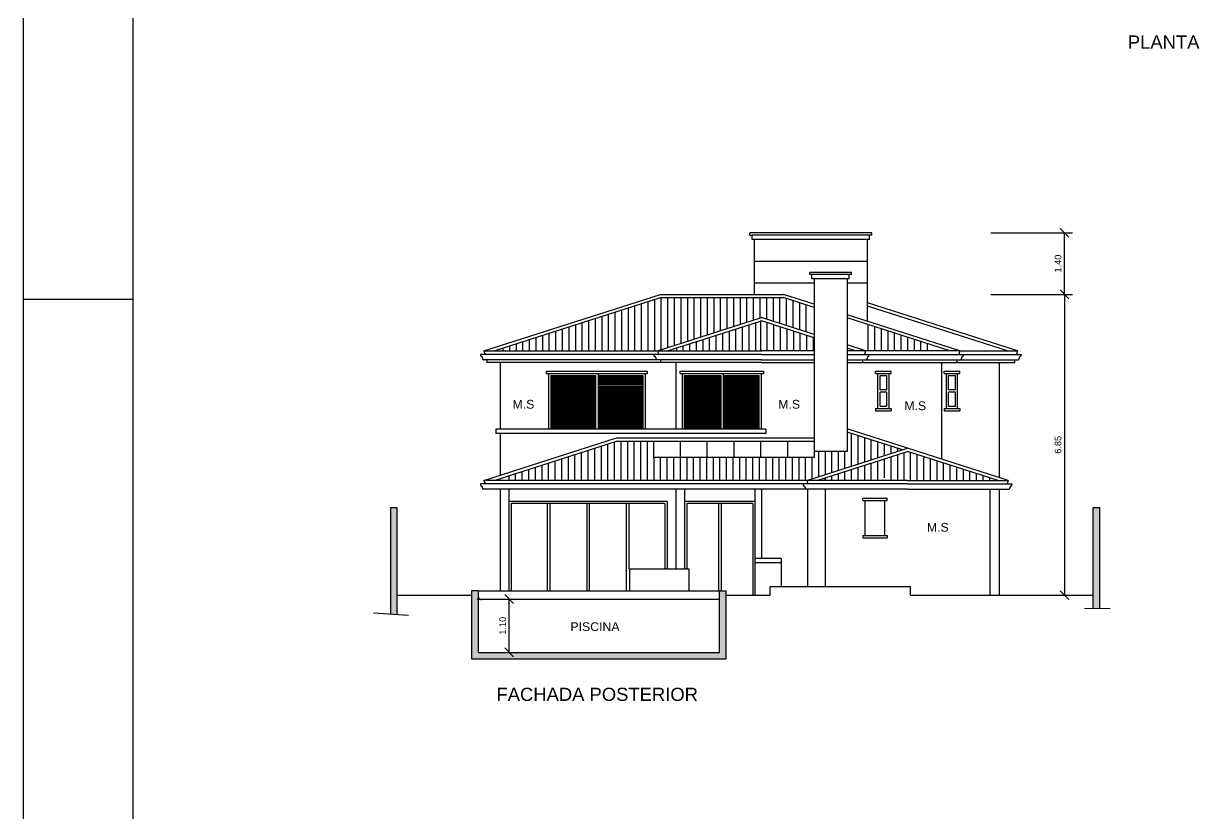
# Model space of a CAD drawing. Extents: x -23 to 90, y 6 to 84.
# Drawn here: x -23.3 to 3.36, y 23.55 to 41.53 of the extents above; entities that cross this region are included whole.
import ezdxf
from ezdxf.enums import TextEntityAlignment as Align

# ---------------------------------------------------------------- set-up
doc = ezdxf.new("R2010")
doc.units = 0
doc.header["$MEASUREMENT"] = 0
doc.layers.get('0').update_dxf_attribs({"linetype": 'CONTINUOUS'})
doc.layers.get('DEFPOINTS').update_dxf_attribs({"linetype": 'CONTINUOUS'})
for name, color, linetype in [('ALV', 6, 'CONTINUOUS'), ('COTAPR', 2, 'CONTINUOUS'), ('PISO', 11, 'CONTINUOUS'), ('SOLID', 253, 'CONTINUOUS'), ('TELHADO', 21, 'CONTINUOUS'), ('TEXTO1', 5, 'CONTINUOUS'), ('VISTA1', 1, 'CONTINUOUS'), ('VISTA2', 2, 'CONTINUOUS'), ('VISTA3', 3, 'CONTINUOUS'), ('VISTA4', 4, 'CONTINUOUS'), ('VISTA5', 5, 'CONTINUOUS')]:
    doc.layers.add(name, color=color, linetype=linetype)
doc.styles.add('ROMANS', font='romans', dxfattribs={"height": 0.2})
doc.styles.get("Standard").update_dxf_attribs({"font": 'swissl.ttf'})
doc.dimstyles.get("Standard").update_dxf_attribs({"dimtxt": 0.15, "dimasz": 0, "dimexe": 0.18, "dimexo": 0.06, "dimgap": 0.09, "dimtad": 1, "dimzin": 0, "dimdsep": 46, "dimtxsty": 'ROMANS', "dimtsz": 0.1, "dimcen": 0.09, "dimadec": 0, "dimazin": 0, "dimtfac": 1, "dimtix": 1, "dimtofl": 0, "dimtmove": 2, "dimatfit": 3, "dimfxl": 1, "dimtolj": 1, "dimtzin": 0, "dimarcsym": 0})

# ---------------------------------------------------------------- blocks, each defined once
blk = doc.blocks.new('*D70')
at = {"color": 0, "linetype": 'ByBlock'}
for p, q in [((27.009, 4.6), (26.809, 4.8)), ((26.259, 4.7), (27.089, 4.7)), ((26.909, 3.486), (26.909, 4.7)), ((26.259, 3.486), (27.089, 3.486)), ((27.009, 3.386), (26.809, 3.586))]:
    blk.add_line(p, q, dxfattribs=at)
at = {"layer": 'DEFPOINTS', "color": 0, "linetype": 'ByBlock'}
for p in [(26.199, 4.7), (26.909, 4.7), (26.199, 3.486)]:
    blk.add_point(p, dxfattribs=at)
at = {"color": 0, "linetype": 'ByBlock'}
blk.add_text('1.10', height=0.15, rotation=90, dxfattribs=at).set_placement((26.759, 4.093), align=Align.MIDDLE_CENTER)
blk = doc.blocks.new('*D149')
at = {"color": 0, "linetype": 'ByBlock'}
for p, q in [((-4.165, 35.265), (-4.365, 35.465)), ((-5.943, 35.365), (-4.085, 35.365)), ((-4.265, 35.365), (-4.265, 28.516)), ((-4.165, 28.416), (-4.365, 28.616)), ((-5.943, 28.516), (-4.085, 28.516))]:
    blk.add_line(p, q, dxfattribs=at)
at = {"layer": 'DEFPOINTS', "color": 0, "linetype": 'ByBlock'}
for p in [(-6.003, 35.365), (-6.003, 28.516), (-4.265, 28.516)]:
    blk.add_point(p, dxfattribs=at)
at = {"color": 0, "linetype": 'ByBlock'}
blk.add_text('6.85', height=0.15, rotation=90, dxfattribs=at).set_placement((-4.415, 31.94), align=Align.MIDDLE_CENTER)
blk = doc.blocks.new('*D150')
at = {"color": 0, "linetype": 'ByBlock'}
for p, q in [((-4.165, 36.666), (-4.365, 36.866)), ((-5.943, 36.766), (-4.085, 36.766)), ((-4.265, 35.365), (-4.265, 36.766)), ((-4.165, 35.265), (-4.365, 35.465)), ((-5.943, 35.365), (-4.085, 35.365))]:
    blk.add_line(p, q, dxfattribs=at)
at = {"layer": 'DEFPOINTS', "color": 0, "linetype": 'ByBlock'}
for p in [(-6.003, 36.766), (-4.265, 36.766), (-6.003, 35.365)]:
    blk.add_point(p, dxfattribs=at)
at = {"color": 0, "linetype": 'ByBlock'}
blk.add_text('1.40', height=0.15, rotation=90, dxfattribs=at).set_placement((-4.415, 36.065), align=Align.MIDDLE_CENTER)

msp = doc.modelspace()

# ---------------------------------------------------------------- linework, layer by layer
for p, q in [((-23.303, 5.558), (-23.303, 84.427)), ((-12.931, 28.453), (-12.954, 28.453)), ((-12.931, 28.429), (-12.931, 28.453)), ((-12.885, 28.406), (-12.885, 28.429))]:
    msp.add_line(p, q)
at = {"color": 6}
msp.add_line((-20.803, 6.558), (-20.803, 83.427), dxfattribs=at)
msp.add_lwpolyline([(-23.303, 35.258), (-20.803, 35.258)])
at = {"layer": 'ALV'}
for p, q in [((-14.95, 30.516), (-14.95, 28.088)), ((-14.95, 30.516), (-14.8, 30.516)), ((-14.8, 30.516), (-14.8, 28.088)), ((1.045, 30.516), (1.045, 28.216)), ((1.045, 30.516), (1.195, 30.516)), ((1.195, 30.516), (1.195, 28.216)), ((-13.102, 28.616), (-13.102, 27.066)), ((-12.952, 28.616), (-13.102, 28.616)), ((-12.952, 28.616), (-12.952, 27.216)), ((-7.455, 27.216), (-7.455, 28.616)), ((-7.455, 28.616), (-7.305, 28.616)), ((-7.305, 27.066), (-7.305, 28.616)), ((-6.305, 28.516), (-6.305, 28.716)), ((-6.305, 28.716), (-3.105, 28.716)), ((-3.105, 28.516), (-3.105, 28.716)), ((-14.8, 28.516), (-13.102, 28.516)), ((-7.305, 28.516), (-6.305, 28.516)), ((-3.105, 28.516), (1.045, 28.516)), ((-12.952, 27.216), (-7.455, 27.216)), ((-13.102, 27.066), (-7.305, 27.066))]:
    msp.add_line(p, q, dxfattribs=at)
at = {"layer": 'COTAPR'}
for p, q in [((-10.28, 33.516), (-10.28, 32.297)), ((-10.22, 33.566), (-10.22, 32.297)), ((-7.43, 33.516), (-7.43, 32.297)), ((-7.37, 33.566), (-7.37, 32.297)), ((-3.646, 33.191), (-3.802, 33.191)), ((-3.646, 33.141), (-3.802, 33.141)), ((-15.335, 28.112), (-14.533, 28.061)), ((0.852, 28.223), (1.44, 28.211))]:
    msp.add_line(p, q, dxfattribs=at)
at = {"layer": 'PISO'}
msp.add_line((-12.977, 28.429), (-7.448, 28.429), dxfattribs=at)
at = {"layer": 'SOLID'}
for points in [[(-14.8, 30.516), (-14.8, 28.088), (-14.95, 30.516), (-14.95, 28.088)], [(1.195, 30.516), (1.195, 28.216), (1.045, 30.516), (1.045, 28.216)], [(-12.952, 28.616), (-13.102, 28.616), (-12.952, 27.216), (-13.102, 27.066)], [(-7.305, 28.616), (-7.305, 27.066), (-7.455, 28.616), (-7.455, 27.216)], [(-7.455, 27.216), (-12.952, 27.216), (-7.305, 27.066), (-13.102, 27.066)]]:
    msp.add_solid(points, dxfattribs=at)
at = {"layer": 'TELHADO'}
for p, q in [((-9.081, 34.078), (-9.081, 35.201)), ((-8.931, 34.078), (-8.931, 35.249)), ((-8.781, 34.078), (-8.781, 35.291)), ((-8.631, 34.154), (-8.631, 35.291)), ((-8.481, 34.202), (-8.481, 35.291)), ((-8.331, 34.25), (-8.331, 35.291)), ((-8.181, 34.298), (-8.181, 35.291)), ((-8.031, 34.346), (-8.031, 35.291)), ((-7.881, 34.394), (-7.881, 35.291)), ((-7.731, 34.442), (-7.731, 35.291)), ((-7.581, 34.49), (-7.581, 35.291)), ((-7.431, 34.538), (-7.431, 35.291)), ((-7.281, 34.586), (-7.281, 35.291)), ((-7.131, 34.634), (-7.131, 35.291)), ((-6.981, 34.682), (-6.981, 35.291)), ((-6.831, 34.73), (-6.831, 35.291)), ((-6.681, 34.778), (-6.681, 35.291)), ((-6.531, 34.826), (-6.531, 35.291)), ((-6.381, 34.798), (-6.381, 35.291)), ((-6.231, 34.75), (-6.231, 35.291)), ((-6.081, 34.702), (-6.081, 35.291)), ((-5.931, 34.654), (-5.931, 35.268)), ((-5.781, 34.606), (-5.781, 35.22)), ((-9.831, 34.078), (-9.831, 34.961)), ((-9.681, 34.078), (-9.681, 35.009)), ((-9.531, 34.078), (-9.531, 35.057)), ((-9.381, 34.078), (-9.381, 35.105)), ((-9.231, 34.078), (-9.231, 35.153)), ((-5.631, 34.558), (-5.631, 35.172)), ((-5.481, 34.51), (-5.481, 35.124)), ((-10.731, 34.078), (-10.731, 34.673)), ((-10.581, 34.078), (-10.581, 34.721)), ((-10.431, 34.078), (-10.431, 34.769)), ((-10.281, 34.078), (-10.281, 34.817)), ((-10.131, 34.078), (-10.131, 34.865)), ((-9.981, 34.078), (-9.981, 34.913)), ((-6.781, 34.078), (-6.781, 34.673)), ((-6.631, 34.078), (-6.631, 34.721)), ((-6.518, 34.078), (-6.518, 34.769)), ((-6.368, 34.078), (-6.368, 34.721)), ((-6.218, 34.078), (-6.218, 34.673)), ((-4.07, 34.078), (-4.07, 34.673)), ((-11.481, 34.078), (-11.481, 34.433)), ((-11.331, 34.078), (-11.331, 34.481)), ((-11.181, 34.078), (-11.181, 34.529)), ((-11.031, 34.078), (-11.031, 34.577)), ((-10.881, 34.078), (-10.881, 34.625)), ((-7.531, 34.078), (-7.531, 34.433)), ((-7.381, 34.078), (-7.381, 34.481)), ((-7.231, 34.078), (-7.231, 34.529)), ((-7.081, 34.078), (-7.081, 34.577)), ((-6.931, 34.078), (-6.931, 34.625)), ((-6.068, 34.078), (-6.068, 34.625)), ((-5.918, 34.078), (-5.918, 34.577)), ((-5.768, 34.078), (-5.768, 34.529)), ((-5.618, 34.078), (-5.618, 34.481)), ((-5.468, 34.078), (-5.468, 34.433)), ((-3.92, 34.078), (-3.92, 34.625)), ((-3.77, 34.078), (-3.77, 34.577)), ((-3.62, 34.078), (-3.62, 34.529)), ((-3.47, 34.078), (-3.47, 34.481)), ((-3.32, 34.078), (-3.32, 34.433)), ((-12.381, 34.078), (-12.381, 34.145)), ((-12.231, 34.078), (-12.231, 34.193)), ((-12.081, 34.078), (-12.081, 34.241)), ((-11.931, 34.078), (-11.931, 34.289)), ((-11.781, 34.078), (-11.781, 34.337)), ((-11.631, 34.078), (-11.631, 34.385)), ((-8.131, 34.078), (-8.131, 34.241)), ((-7.981, 34.078), (-7.981, 34.289)), ((-7.831, 34.078), (-7.831, 34.337)), ((-7.681, 34.078), (-7.681, 34.385)), ((-5.318, 34.078), (-5.318, 34.385)), ((-3.17, 34.078), (-3.17, 34.385)), ((-3.02, 34.078), (-3.02, 34.337)), ((-2.87, 34.078), (-2.87, 34.289)), ((-2.72, 34.078), (-2.72, 34.241)), ((-2.27, 34.078), (-2.27, 34.097)), ((-9.846, 31.13), (-9.846, 32.008)), ((-9.696, 31.13), (-9.696, 32.023)), ((-9.546, 31.13), (-9.546, 32.023)), ((-9.396, 31.13), (-9.396, 32.023)), ((-9.246, 31.13), (-9.246, 32.023)), ((-9.096, 31.13), (-9.096, 32.023)), ((-4.45, 31.457), (-4.45, 32.198)), ((-4.3, 31.505), (-4.3, 32.15)), ((-4.15, 31.553), (-4.15, 32.102)), ((-4, 31.601), (-4, 32.054)), ((-3.85, 31.649), (-3.85, 32.006)), ((-10.597, 31.13), (-10.597, 31.768)), ((-10.446, 31.13), (-10.446, 31.816)), ((-10.296, 31.13), (-10.296, 31.864)), ((-10.146, 31.13), (-10.146, 31.912)), ((-9.996, 31.13), (-9.996, 31.96)), ((-5.196, 31.218), (-5.196, 31.791)), ((-5.046, 31.266), (-5.046, 31.791)), ((-4.9, 31.313), (-4.9, 31.791)), ((-4.75, 31.361), (-4.75, 31.791)), ((-4.6, 31.409), (-4.6, 31.791)), ((-3.7, 31.697), (-3.7, 31.958)), ((-3.55, 31.745), (-3.55, 31.91)), ((-3.4, 31.793), (-3.4, 31.862)), ((-3.25, 31.13), (-3.25, 31.768)), ((-3.105, 31.13), (-3.105, 31.768)), ((-11.497, 31.13), (-11.497, 31.48)), ((-11.347, 31.13), (-11.347, 31.528)), ((-11.197, 31.13), (-11.197, 31.576)), ((-11.047, 31.13), (-11.047, 31.624)), ((-10.897, 31.13), (-10.897, 31.672)), ((-10.747, 31.13), (-10.747, 31.72)), ((-8.946, 31.13), (-8.946, 31.651)), ((-8.796, 31.13), (-8.796, 31.651)), ((-8.646, 31.13), (-8.646, 31.651)), ((-8.496, 31.13), (-8.496, 31.651)), ((-8.346, 31.13), (-8.346, 31.651)), ((-8.196, 31.13), (-8.196, 31.651)), ((-8.046, 31.13), (-8.046, 31.651)), ((-7.896, 31.13), (-7.896, 31.651)), ((-7.746, 31.13), (-7.746, 31.651)), ((-7.596, 31.13), (-7.596, 31.651)), ((-7.446, 31.13), (-7.446, 31.651)), ((-7.296, 31.13), (-7.296, 31.651)), ((-7.146, 31.13), (-7.146, 31.651)), ((-6.996, 31.13), (-6.996, 31.651)), ((-6.846, 31.13), (-6.846, 31.651)), ((-6.696, 31.13), (-6.696, 31.651)), ((-6.546, 31.13), (-6.546, 31.651)), ((-6.396, 31.13), (-6.396, 31.651)), ((-6.246, 31.13), (-6.246, 31.651)), ((-6.096, 31.13), (-6.096, 31.651)), ((-5.946, 31.13), (-5.946, 31.651)), ((-5.796, 31.13), (-5.796, 31.651)), ((-5.646, 31.13), (-5.646, 31.651)), ((-5.496, 31.13), (-5.496, 31.651)), ((-5.346, 31.17), (-5.346, 31.651)), ((-4.15, 31.13), (-4.15, 31.48)), ((-4, 31.13), (-4, 31.528)), ((-3.85, 31.138), (-3.85, 31.576)), ((-3.7, 31.186), (-3.7, 31.624)), ((-3.55, 31.13), (-3.55, 31.672)), ((-3.4, 31.13), (-3.4, 31.72)), ((-2.955, 31.13), (-2.955, 31.72)), ((-2.805, 31.13), (-2.805, 31.672)), ((-2.655, 31.13), (-2.655, 31.624)), ((-2.505, 31.138), (-2.505, 31.576)), ((-2.355, 31.13), (-2.355, 31.528)), ((-2.205, 31.13), (-2.205, 31.48)), ((-12.247, 31.13), (-12.247, 31.24)), ((-12.097, 31.13), (-12.097, 31.288)), ((-11.947, 31.13), (-11.947, 31.336)), ((-11.797, 31.13), (-11.797, 31.384)), ((-11.647, 31.13), (-11.647, 31.432)), ((-4.9, 31.13), (-4.9, 31.24)), ((-4.75, 31.13), (-4.75, 31.288)), ((-4.6, 31.13), (-4.6, 31.336)), ((-4.45, 31.13), (-4.45, 31.384)), ((-4.3, 31.13), (-4.3, 31.432)), ((-2.055, 31.13), (-2.055, 31.432)), ((-1.905, 31.13), (-1.905, 31.384)), ((-1.755, 31.13), (-1.755, 31.336)), ((-1.605, 31.13), (-1.605, 31.288)), ((-1.455, 31.13), (-1.455, 31.24)), ((-5.196, 31.13), (-5.196, 31.145)), ((-5.05, 31.13), (-5.05, 31.192)), ((-5.046, 31.13), (-5.046, 31.193)), ((-1.305, 31.13), (-1.305, 31.192))]:
    msp.add_line(p, q, dxfattribs=at)
at = {"layer": 'VISTA1'}
for p, q in [((-4.089, 36.116), (-6.665, 36.116)), ((-5.302, 35.616), (-6.665, 35.616)), ((-4.089, 35.616), (-4.552, 35.616)), ((-1.961, 33.878), (-0.647, 33.878)), ((-0.739, 33.878), (-0.739, 33.814)), ((-0.619, 33.949), (-0.647, 33.878)), ((-2.341, 33.566), (-2.341, 33.616)), ((-2.341, 33.616), (-1.985, 33.616)), ((-2.052, 33.814), (-0.739, 33.814)), ((-1.985, 33.566), (-1.985, 33.616)), ((-1.089, 33.814), (-1.089, 31.196)), ((-11.3, 33.486), (-10.28, 33.486)), ((-11.3, 33.456), (-10.28, 33.456)), ((-11.3, 33.426), (-10.28, 33.426)), ((-11.3, 33.396), (-10.28, 33.396)), ((-11.3, 33.366), (-10.28, 33.366)), ((-11.3, 33.336), (-10.28, 33.336)), ((-10.22, 33.486), (-9.2, 33.486)), ((-10.22, 33.456), (-9.2, 33.456)), ((-10.22, 33.426), (-9.2, 33.426)), ((-10.22, 33.396), (-9.2, 33.396)), ((-10.22, 33.366), (-9.2, 33.366)), ((-10.22, 33.336), (-9.2, 33.336)), ((-8.25, 33.486), (-7.43, 33.486)), ((-8.25, 33.456), (-7.43, 33.456)), ((-8.25, 33.426), (-7.43, 33.426)), ((-8.25, 33.396), (-7.43, 33.396)), ((-8.25, 33.366), (-7.43, 33.366)), ((-8.25, 33.336), (-7.43, 33.336)), ((-7.37, 33.486), (-6.55, 33.486)), ((-7.37, 33.456), (-6.55, 33.456)), ((-7.37, 33.426), (-6.55, 33.426)), ((-7.37, 33.396), (-6.55, 33.396)), ((-7.37, 33.366), (-6.55, 33.366)), ((-7.37, 33.336), (-6.55, 33.336)), ((-2.341, 33.566), (-1.985, 33.566)), ((-2.291, 32.766), (-2.291, 33.566)), ((-2.241, 33.516), (-2.085, 33.516)), ((-2.241, 33.191), (-2.241, 33.516)), ((-2.085, 33.191), (-2.085, 33.516)), ((-2.035, 32.766), (-2.035, 33.566)), ((-11.3, 33.306), (-10.28, 33.306)), ((-11.3, 33.276), (-10.28, 33.276)), ((-11.3, 33.246), (-10.28, 33.246)), ((-11.3, 33.216), (-10.28, 33.216)), ((-11.3, 33.186), (-10.28, 33.186)), ((-11.3, 33.156), (-10.28, 33.156)), ((-11.3, 33.126), (-10.28, 33.126)), ((-11.3, 33.096), (-10.28, 33.096)), ((-11.3, 33.066), (-10.28, 33.066)), ((-10.22, 33.306), (-9.2, 33.306)), ((-10.22, 33.268), (-9.2, 33.276)), ((-10.22, 33.246), (-9.2, 33.246)), ((-10.22, 33.216), (-9.2, 33.216)), ((-10.22, 33.186), (-9.2, 33.186)), ((-10.22, 33.156), (-9.2, 33.156)), ((-10.22, 33.126), (-9.2, 33.126)), ((-10.22, 33.096), (-9.2, 33.096)), ((-10.22, 33.066), (-9.2, 33.066)), ((-8.25, 33.306), (-7.43, 33.306)), ((-8.25, 33.276), (-7.43, 33.276)), ((-8.25, 33.246), (-7.43, 33.246)), ((-8.25, 33.216), (-7.43, 33.216)), ((-8.25, 33.186), (-7.43, 33.186)), ((-8.25, 33.156), (-7.43, 33.156)), ((-8.25, 33.126), (-7.43, 33.126)), ((-8.25, 33.096), (-7.43, 33.096)), ((-8.25, 33.066), (-7.43, 33.066)), ((-7.37, 33.306), (-6.55, 33.306)), ((-7.37, 33.276), (-6.55, 33.276)), ((-7.37, 33.246), (-6.55, 33.246)), ((-7.37, 33.216), (-6.55, 33.216)), ((-7.37, 33.186), (-6.55, 33.186)), ((-7.37, 33.156), (-6.55, 33.156)), ((-7.37, 33.126), (-6.55, 33.126)), ((-7.37, 33.096), (-6.55, 33.096)), ((-7.37, 33.066), (-6.55, 33.066)), ((-2.085, 33.191), (-2.241, 33.191)), ((-2.241, 32.816), (-2.241, 33.141)), ((-2.085, 33.141), (-2.241, 33.141)), ((-2.085, 32.816), (-2.085, 33.141)), ((-11.3, 33.036), (-10.28, 33.036)), ((-11.3, 33.006), (-10.28, 33.006)), ((-11.3, 32.976), (-10.28, 32.976)), ((-11.3, 32.946), (-10.28, 32.946)), ((-11.3, 32.916), (-10.28, 32.916)), ((-11.3, 32.886), (-10.28, 32.886)), ((-11.3, 32.856), (-10.28, 32.856)), ((-11.3, 32.826), (-10.28, 32.826)), ((-11.3, 32.796), (-10.28, 32.796)), ((-10.22, 33.036), (-9.2, 33.036)), ((-10.22, 33.006), (-9.2, 33.006)), ((-10.22, 32.976), (-9.2, 32.976)), ((-10.22, 32.946), (-9.2, 32.946)), ((-10.22, 32.916), (-9.2, 32.916)), ((-10.22, 32.886), (-9.2, 32.886)), ((-10.22, 32.856), (-9.2, 32.856)), ((-10.22, 32.826), (-9.2, 32.826)), ((-10.22, 32.796), (-9.2, 32.796)), ((-8.25, 33.036), (-7.43, 33.036)), ((-8.25, 33.006), (-7.43, 33.006)), ((-8.25, 32.976), (-7.43, 32.976)), ((-8.25, 32.946), (-7.43, 32.946)), ((-8.25, 32.916), (-7.43, 32.916)), ((-8.25, 32.886), (-7.43, 32.886)), ((-8.25, 32.856), (-7.43, 32.856)), ((-8.25, 32.826), (-7.43, 32.826)), ((-8.25, 32.796), (-7.43, 32.796)), ((-7.37, 33.036), (-6.55, 33.036)), ((-7.37, 33.006), (-6.55, 33.006)), ((-7.37, 32.976), (-6.55, 32.976)), ((-7.37, 32.946), (-6.55, 32.946)), ((-7.37, 32.916), (-6.55, 32.916)), ((-7.37, 32.886), (-6.55, 32.886)), ((-7.37, 32.856), (-6.55, 32.856)), ((-7.37, 32.826), (-6.55, 32.826)), ((-7.37, 32.796), (-6.55, 32.796)), ((-2.241, 32.816), (-2.085, 32.816)), ((-11.3, 32.766), (-10.28, 32.766)), ((-11.3, 32.736), (-10.28, 32.736)), ((-11.3, 32.706), (-10.28, 32.706)), ((-11.3, 32.676), (-10.28, 32.676)), ((-11.3, 32.646), (-10.28, 32.646)), ((-11.3, 32.616), (-10.28, 32.616)), ((-11.3, 32.586), (-10.28, 32.586)), ((-11.3, 32.556), (-10.28, 32.556)), ((-10.22, 32.766), (-9.2, 32.766)), ((-10.22, 32.736), (-9.2, 32.736)), ((-10.22, 32.706), (-9.2, 32.706)), ((-10.22, 32.676), (-9.2, 32.676)), ((-10.22, 32.646), (-9.2, 32.646)), ((-10.22, 32.616), (-9.2, 32.616)), ((-10.22, 32.586), (-9.2, 32.586)), ((-10.22, 32.556), (-9.2, 32.556)), ((-8.25, 32.766), (-7.43, 32.766)), ((-8.25, 32.736), (-7.43, 32.736)), ((-8.25, 32.706), (-7.43, 32.706)), ((-8.25, 32.676), (-7.43, 32.676)), ((-8.25, 32.646), (-7.43, 32.646)), ((-8.25, 32.616), (-7.43, 32.616)), ((-8.25, 32.586), (-7.43, 32.586)), ((-8.25, 32.556), (-7.43, 32.556)), ((-7.37, 32.766), (-6.55, 32.766)), ((-7.37, 32.736), (-6.55, 32.736)), ((-7.37, 32.706), (-6.55, 32.706)), ((-7.37, 32.676), (-6.55, 32.676)), ((-7.37, 32.646), (-6.55, 32.646)), ((-7.37, 32.616), (-6.55, 32.616)), ((-7.37, 32.586), (-6.55, 32.586)), ((-7.37, 32.556), (-6.55, 32.556)), ((-2.341, 32.766), (-2.341, 32.716)), ((-2.341, 32.766), (-1.985, 32.766)), ((-2.341, 32.716), (-1.985, 32.716)), ((-2.291, 32.766), (-2.035, 32.766)), ((-1.985, 32.766), (-1.985, 32.716)), ((-11.3, 32.526), (-10.28, 32.526)), ((-11.3, 32.496), (-10.28, 32.496)), ((-11.3, 32.466), (-10.28, 32.466)), ((-11.3, 32.436), (-10.28, 32.436)), ((-11.3, 32.406), (-10.28, 32.406)), ((-11.3, 32.376), (-10.28, 32.376)), ((-11.3, 32.346), (-10.28, 32.346)), ((-11.3, 32.316), (-10.28, 32.316)), ((-10.22, 32.526), (-9.2, 32.526)), ((-10.22, 32.496), (-9.2, 32.496)), ((-10.22, 32.466), (-9.2, 32.466)), ((-10.22, 32.436), (-9.2, 32.436)), ((-10.22, 32.406), (-9.2, 32.406)), ((-10.22, 32.376), (-9.2, 32.376)), ((-10.22, 32.346), (-9.2, 32.346)), ((-10.22, 32.316), (-9.2, 32.316)), ((-8.25, 32.526), (-7.43, 32.526)), ((-8.25, 32.496), (-7.43, 32.496)), ((-8.25, 32.466), (-7.43, 32.466)), ((-8.25, 32.436), (-7.43, 32.436)), ((-8.25, 32.406), (-7.43, 32.406)), ((-8.25, 32.376), (-7.43, 32.376)), ((-8.25, 32.346), (-7.43, 32.346)), ((-8.25, 32.316), (-7.43, 32.316)), ((-7.37, 32.526), (-6.55, 32.526)), ((-7.37, 32.496), (-6.55, 32.496)), ((-7.37, 32.466), (-6.55, 32.466)), ((-7.37, 32.436), (-6.55, 32.436)), ((-7.37, 32.406), (-6.55, 32.406)), ((-7.37, 32.376), (-6.55, 32.376)), ((-7.37, 32.346), (-6.55, 32.346)), ((-7.37, 32.316), (-6.55, 32.316)), ((-6.65, 30.93), (-6.65, 28.516)), ((-6.5, 30.93), (-6.5, 29.351)), ((-1.089, 30.93), (-1.089, 28.516)), ((-8.65, 30.651), (-12.252, 30.651)), ((-8.7, 30.601), (-12.202, 30.601)), ((-12.202, 30.601), (-12.202, 28.616)), ((-11.38, 30.601), (-11.38, 28.616)), ((-11.32, 30.601), (-11.32, 28.616)), ((-10.48, 30.601), (-10.48, 28.616)), ((-10.42, 30.601), (-10.42, 28.616)), ((-9.58, 30.601), (-9.58, 28.616)), ((-9.52, 30.601), (-9.52, 29.116)), ((-8.7, 30.601), (-8.7, 29.116)), ((-8.65, 30.651), (-8.65, 29.116)), ((-6.65, 30.651), (-8.25, 30.651)), ((-6.7, 30.601), (-8.2, 30.601)), ((-8.2, 30.601), (-8.2, 29.116)), ((-7.48, 30.601), (-7.48, 28.616)), ((-7.42, 30.601), (-7.42, 28.616)), ((-6.7, 30.601), (-6.7, 28.516))]:
    msp.add_line(p, q, dxfattribs=at)
at = {"layer": 'VISTA2'}
for p, q in [((-3.989, 36.766), (-6.765, 36.766)), ((-6.765, 36.716), (-6.765, 36.766)), ((-6.765, 36.716), (-6.715, 36.716)), ((-3.989, 36.716), (-6.715, 36.716)), ((-6.715, 36.616), (-6.715, 36.716)), ((-4.039, 36.616), (-6.715, 36.616)), ((-6.665, 36.616), (-6.665, 35.365)), ((-4.089, 34.752), (-4.089, 36.616)), ((-3.989, 36.716), (-4.039, 36.716)), ((-4.039, 36.616), (-4.039, 36.716)), ((-3.989, 36.716), (-3.989, 36.766)), ((-12.819, 34.078), (-8.798, 35.365)), ((-12.589, 34.078), (-8.798, 35.291)), ((-8.798, 35.365), (-6.003, 35.365)), ((-8.798, 35.291), (-6.003, 35.291)), ((-5.302, 35.14), (-6.003, 35.365)), ((-5.302, 35.067), (-6.003, 35.291)), ((-0.67, 34.078), (-4.089, 35.172)), ((-0.9, 34.078), (-4.089, 35.099)), ((-8.868, 34.078), (-6.5, 34.836)), ((-8.638, 34.078), (-6.5, 34.763)), ((-5.302, 34.453), (-6.5, 34.836)), ((-5.302, 34.379), (-6.5, 34.763)), ((-1.983, 34.078), (-4.552, 34.9)), ((-2.213, 34.078), (-4.552, 34.827)), ((-4.131, 34.078), (-4.552, 34.213)), ((-4.361, 34.078), (-4.552, 34.139)), ((-12.9, 33.999), (-12.9, 33.979)), ((-8.843, 33.999), (-12.9, 33.999)), ((-12.87, 33.949), (-12.841, 33.878)), ((-8.799, 33.878), (-12.841, 33.878)), ((-12.819, 34.078), (-12.793, 33.999)), ((-12.819, 34.078), (-8.868, 34.078)), ((-12.75, 33.878), (-12.75, 33.814)), ((-1.983, 34.078), (-4.131, 34.078)), ((-4.109, 33.878), (-1.961, 33.878)), ((-4.05, 33.999), (-1.902, 33.999)), ((-2.052, 33.878), (-2.052, 33.814)), ((-1.983, 34.078), (-2.008, 33.999)), ((-1.983, 34.078), (-0.67, 34.078)), ((-1.932, 33.949), (-1.961, 33.878)), ((-1.902, 33.999), (-1.902, 33.979)), ((-1.902, 33.999), (-0.589, 33.999)), ((-0.957, 34.078), (-0.957, 34.097)), ((-0.67, 34.078), (-0.695, 33.999)), ((-0.589, 33.999), (-0.589, 33.979)), ((-8.799, 33.814), (-12.75, 33.814)), ((-12.45, 33.814), (-12.45, 32.297)), ((-11.4, 33.616), (-9.1, 33.616)), ((-11.4, 33.616), (-11.4, 33.566)), ((-9.1, 33.616), (-9.1, 33.566)), ((-4.2, 33.814), (-2.052, 33.814)), ((-3.902, 33.616), (-3.546, 33.616)), ((-3.902, 33.566), (-3.902, 33.616)), ((-3.546, 33.566), (-3.546, 33.616)), ((-2.402, 33.814), (-2.402, 31.616)), ((-11.4, 33.566), (-9.1, 33.566)), ((-11.35, 33.566), (-11.35, 32.297)), ((-11.3, 33.516), (-11.3, 32.297)), ((-11.3, 33.516), (-10.28, 33.516)), ((-10.22, 33.516), (-9.2, 33.516)), ((-9.2, 33.516), (-9.2, 32.297)), ((-9.15, 33.566), (-9.15, 32.297)), ((-8.25, 33.516), (-7.43, 33.516)), ((-8.25, 32.297), (-8.25, 33.516)), ((-7.37, 33.516), (-6.55, 33.516)), ((-6.55, 32.297), (-6.55, 33.516)), ((-3.902, 33.566), (-3.546, 33.566)), ((-3.852, 32.766), (-3.852, 33.566)), ((-3.802, 33.516), (-3.646, 33.516)), ((-3.802, 33.191), (-3.802, 33.516)), ((-3.646, 33.191), (-3.646, 33.516)), ((-3.596, 32.766), (-3.596, 33.566)), ((-3.802, 32.816), (-3.802, 33.141)), ((-3.646, 32.816), (-3.646, 33.141)), ((-3.802, 32.816), (-3.646, 32.816)), ((-3.902, 32.766), (-3.546, 32.766)), ((-3.902, 32.766), (-3.902, 32.716)), ((-3.902, 32.716), (-3.546, 32.716)), ((-3.852, 32.766), (-3.596, 32.766)), ((-3.546, 32.766), (-3.546, 32.716)), ((-6.4, 32.297), (-12.55, 32.297)), ((-12.55, 32.297), (-12.55, 32.197)), ((-6.4, 32.297), (-6.4, 32.197)), ((-3.177, 31.864), (-4.552, 32.304)), ((-6.4, 32.197), (-12.55, 32.197)), ((-12.45, 32.197), (-12.45, 31.248)), ((-8.962, 32.023), (-8.962, 31.651)), ((-8.352, 32.023), (-8.352, 31.651)), ((-7.742, 32.023), (-7.742, 31.651)), ((-7.132, 32.023), (-7.132, 31.651)), ((-6.522, 32.023), (-6.522, 31.651)), ((-5.912, 32.023), (-5.912, 31.651)), ((-3.292, 31.827), (-4.552, 32.231)), ((-4.552, 31.791), (-5.302, 31.791)), ((-5.302, 31.791), (-5.302, 31.651)), ((-5.302, 31.651), (-8.962, 31.651)), ((-5.452, 30.93), (-5.452, 28.716)), ((-4.192, 30.722), (-3.643, 30.722)), ((-4.192, 30.672), (-4.192, 30.722)), ((-4.192, 30.672), (-3.643, 30.672)), ((-4.142, 29.872), (-4.142, 30.672)), ((-3.693, 29.872), (-3.693, 30.672)), ((-3.643, 30.672), (-3.643, 30.722)), ((-4.192, 29.872), (-3.643, 29.872)), ((-4.192, 29.872), (-4.192, 29.822)), ((-4.142, 29.872), (-3.693, 29.872)), ((-3.643, 29.872), (-3.643, 29.822)), ((-4.192, 29.822), (-3.643, 29.822)), ((-6.052, 29.351), (-6.65, 29.351)), ((-6.052, 29.351), (-6.052, 28.716)), ((-6.052, 29.251), (-6.65, 29.251))]:
    msp.add_line(p, q, dxfattribs=at)
for centre, start, end in [((-12.87, 33.979), 180, 270), ((-1.932, 33.979), 270, 0), ((-0.619, 33.979), 270, 0)]:
    msp.add_arc(centre, 0.03, start, end, dxfattribs=at)
at = {"layer": 'VISTA3'}
for p, q in [((-4.452, 35.866), (-5.402, 35.866)), ((-5.402, 35.816), (-5.402, 35.866)), ((-4.452, 35.816), (-5.402, 35.816)), ((-5.352, 35.716), (-5.352, 35.816)), ((-4.502, 35.716), (-4.502, 35.816)), ((-4.452, 35.816), (-4.452, 35.866)), ((-4.502, 35.716), (-5.352, 35.716)), ((-5.302, 35.716), (-5.302, 31.791)), ((-4.552, 35.716), (-4.552, 31.791)), ((-8.431, 34.078), (-8.431, 34.145)), ((-8.281, 34.078), (-8.281, 34.193)), ((-6.5, 33.999), (-8.949, 33.999)), ((-8.949, 33.999), (-8.949, 33.979)), ((-8.919, 33.949), (-8.891, 33.878)), ((-6.5, 33.878), (-8.891, 33.878)), ((-8.868, 34.078), (-6.5, 34.078)), ((-8.868, 34.078), (-8.843, 33.999)), ((-8.799, 33.878), (-8.799, 33.814)), ((-8.581, 34.078), (-8.581, 34.097)), ((-5.302, 34.078), (-6.5, 34.078)), ((-6.5, 33.999), (-5.302, 33.999)), ((-6.5, 33.878), (-5.302, 33.878)), ((-4.131, 34.078), (-4.552, 34.078)), ((-4.552, 33.999), (-4.05, 33.999)), ((-4.552, 33.878), (-4.109, 33.878)), ((-4.2, 33.878), (-4.2, 33.814)), ((-4.131, 34.078), (-4.156, 33.999)), ((-4.08, 33.949), (-4.109, 33.878)), ((-4.05, 33.999), (-4.05, 33.979)), ((-6.5, 33.814), (-8.799, 33.814)), ((-8.45, 33.814), (-8.45, 32.297)), ((-8.35, 33.616), (-6.45, 33.616)), ((-8.35, 33.566), (-8.35, 33.616)), ((-6.5, 33.814), (-5.302, 33.814)), ((-6.45, 33.566), (-6.45, 33.616)), ((-4.552, 33.814), (-4.2, 33.814)), ((-8.35, 33.566), (-6.45, 33.566)), ((-8.3, 32.297), (-8.3, 33.566)), ((-6.5, 32.297), (-6.5, 33.566)), ((-12.819, 31.13), (-9.8, 32.096)), ((-12.589, 31.13), (-9.8, 32.023)), ((-9.8, 32.096), (-5.302, 32.096)), ((-9.8, 32.023), (-5.302, 32.023)), ((-5.471, 31.13), (-3.177, 31.864)), ((-5.241, 31.13), (-3.177, 31.791)), ((-0.883, 31.13), (-3.177, 31.864)), ((-1.113, 31.13), (-3.177, 31.791))]:
    msp.add_line(p, q, dxfattribs=at)
for centre, start, end in [((-8.919, 33.979), 180, 270), ((-4.08, 33.979), 270, 0)]:
    msp.add_arc(centre, 0.03, start, end, dxfattribs=at)
at = {"layer": 'VISTA4'}
for p, q in [((-12.9, 31.051), (-12.9, 31.031)), ((-12.4, 31.051), (-12.9, 31.051)), ((-12.87, 31.001), (-12.841, 30.93)), ((-5.494, 30.93), (-12.841, 30.93)), ((-5.471, 31.13), (-12.819, 31.13)), ((-12.819, 31.13), (-12.793, 31.051)), ((-12.45, 30.93), (-12.45, 28.616)), ((-5.552, 31.051), (-12.4, 31.051)), ((-12.252, 30.93), (-12.252, 28.616)), ((-8.45, 30.93), (-8.45, 29.116)), ((-8.25, 30.93), (-8.25, 29.116)), ((-9.502, 29.116), (-9.502, 28.616)), ((-9.502, 29.116), (-8.152, 29.116)), ((-8.152, 29.116), (-8.152, 28.616)), ((-12.952, 28.616), (-8.152, 28.616)), ((-8.152, 28.616), (-7.455, 28.616))]:
    msp.add_line(p, q, dxfattribs=at)
msp.add_arc((-12.87, 31.031), 0.03, 180, 270, dxfattribs=at)
at = {"layer": 'VISTA5'}
for p, q in [((-5.052, 31.051), (-5.552, 31.051)), ((-5.552, 31.051), (-5.552, 31.031)), ((-5.522, 31.001), (-5.494, 30.93)), ((-3.177, 30.93), (-5.494, 30.93)), ((-3.177, 31.13), (-5.471, 31.13)), ((-5.471, 31.13), (-5.446, 31.051)), ((-3.177, 31.051), (-5.052, 31.051)), ((-5.052, 30.93), (-5.052, 28.716)), ((-3.177, 31.13), (-0.883, 31.13)), ((-3.177, 31.051), (-1.302, 31.051)), ((-3.177, 30.93), (-0.861, 30.93)), ((-1.305, 30.93), (-1.305, 28.516)), ((-1.302, 31.051), (-0.802, 31.051)), ((-0.883, 31.13), (-0.908, 31.051)), ((-0.832, 31.001), (-0.861, 30.93)), ((-0.802, 31.051), (-0.802, 31.031))]:
    msp.add_line(p, q, dxfattribs=at)
for centre, start, end in [((-5.522, 31.031), 180, 270), ((-0.832, 31.031), 270, 0)]:
    msp.add_arc(centre, 0.03, start, end, dxfattribs=at)

# ---------------------------------------------------------------- texts
at = {"layer": 'COTAPR'}
for p in [(-12.169, 32.763), (-6.119, 32.763), (-3.248, 32.729), (-2.735, 29.963)]:
    msp.add_text('M.S', height=0.2, dxfattribs=at).set_placement(p)
at = {"layer": 'TEXTO1'}
for s, p in [('PLANTA DO TERREO', (1.84, 40.958)), ('FACHADA POSTERIOR', (-12.534, 26.11))]:
    msp.add_text(s, height=0.3, dxfattribs=at).set_placement(p)
at = {"layer": 'VISTA2'}
msp.add_text('PISCINA', height=0.2, dxfattribs=at).set_placement((-10.85, 27.7))

# ---------------------------------------------------------------- dimensions: what is measured, and where the dimension line sits
at = {"layer": 'COTAPR'}
dim = msp.add_aligned_dim(p1=(-12.952, 27.216), p2=(-12.952, 28.429), distance=-0.709, text='1.10', dimstyle='Standard', dxfattribs=at)
dim.commit()
dim.dimension.update_dxf_attribs({"geometry": '*D70', "text_midpoint": (-12.393, 27.823), "insert": (-39.152, 23.729)})
at = {"layer": 'VISTA2'}
for base, p2, picture, middle in [((0.399, 36.766), (-1.339, 36.766), '*D150', (0.249, 36.065)), ((0.399, 28.516), (-1.339, 28.516), '*D149', (0.249, 31.94))]:
    dim = msp.add_linear_dim(base=base, p1=(-1.339, 35.365), p2=p2, angle=90, dimstyle='Standard', dxfattribs=at)
    dim.commit()
    dim.dimension.update_dxf_attribs({"geometry": picture, "text_midpoint": middle, "insert": (4.664, 0)})

doc.saveas('drawing.dxf')
